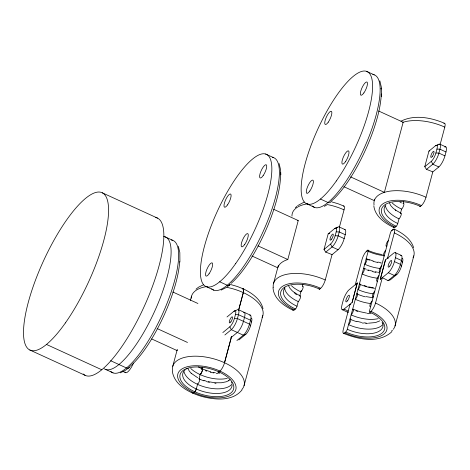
<?xml version="1.0" encoding="UTF-8"?>
<svg xmlns="http://www.w3.org/2000/svg" width="470" height="470" viewBox="0 0 470 470"><rect width="100%" height="100%" fill="white"/><g stroke="black" fill="none" stroke-linecap="round" stroke-linejoin="round"><path stroke-width="0.7" d="M179.922 262.043L179.834 252.601L178.365 246.333M381.417 96.556L381.329 87.12L379.86 80.846M172.754 366.283L177.308 349.286M190.409 300.412L191.543 296.159M197.723 383.661L196.296 388.984A2.309 0.664 -65.4 0 1 194.762 391.757L193.758 392.585A6.921 1.992 -65.4 0 1 192.048 392.615M200.332 373.92L198.998 378.885A25.386 12.349 15 0 0 204.074 380.87M202.118 367.105L201.607 369.15A3.231 0.928 -65.4 0 1 202.288 370.718A3.231 0.928 -65.4 0 1 200.15 374.602A25.386 12.349 15 0 1 190.714 368.468M222.833 332.554L229.818 326.815A6.921 1.992 -65.4 0 0 234.407 318.49L235.452 314.595A6.921 1.992 -65.4 0 0 233.995 311.234L236.528 310.206A9.23 2.655 -65.4 0 1 238.466 314.688L237.426 318.584A9.23 2.655 -65.4 0 1 231.305 329.681L224.86 334.981M224.507 362.734L231.528 336.526M238.549 310.318L243.296 292.61A6.921 1.992 -65.4 0 0 242.361 288.897M231.563 336.538L224.537 362.746A6.921 1.992 -65.4 0 1 219.954 371.071L218.944 371.899A27.695 13.471 15 0 0 182.707 370.765A27.695 13.471 15 0 0 194.733 391.745L193.722 392.573A30.004 14.594 15 0 1 180.697 369.843A30.004 14.594 15 0 1 219.919 371.059A30.004 14.594 15 0 1 232.979 393.801A30.004 14.594 15 0 1 193.758 392.585M238.772 309.624L243.331 292.622A6.921 1.992 -65.4 0 0 242.397 288.909M238.913 339.916L245.898 334.182A6.921 1.992 -65.4 0 0 250.487 325.857L251.532 321.962A6.921 1.992 -65.4 0 0 251.238 318.102M244.053 385.676L262.842 315.552M273.505 283.539L278.299 265.668M251.908 255.962L277.729 267.788A36.924 17.96 15 0 1 287.805 259.516L298.238 220.559L273.746 209.338M292.704 309.595A6.921 1.992 -65.4 0 0 294.473 309.83L295.477 309.002A2.309 0.664 -65.4 0 0 297.011 306.228L298.25 301.587A3.231 0.928 -65.4 0 0 300.395 297.698A3.231 0.928 -65.4 0 0 299.713 296.129L301.229 290.483M302.868 284.368L302.322 286.389A3.231 0.928 -65.4 0 1 303.003 287.957A3.231 0.928 -65.4 0 1 300.859 291.846A25.386 12.349 15 0 1 291.459 285.725M324.012 249.458L328.183 233.878L334.74 228.491L337.272 227.462A9.23 2.655 -65.4 0 1 339.217 231.945L338.171 235.84A9.23 2.655 -65.4 0 1 332.055 246.944L325.722 252.143L324.012 249.458L330.569 244.071A6.921 1.992 -65.4 0 0 335.157 235.746L336.197 231.851A6.921 1.992 -65.4 0 0 334.74 228.491M295.477 309.002A27.695 13.471 15 0 1 283.451 288.022A27.695 13.471 15 0 1 319.659 289.144L320.663 288.316A6.921 1.992 -65.4 0 0 325.252 279.991L332.037 254.67L338.083 249.705A9.23 2.655 -65.4 0 0 344.199 238.601L345.244 234.706A9.23 2.655 -65.4 0 0 344.328 229.618M339.328 227.451L344.04 209.867A6.921 1.992 -65.4 0 0 343.359 206.048M374.678 199.215L374.296 200.631L343.84 186.678M352.089 302.521L357.276 283.028L352.089 302.521L343.999 309.125A9.23 2.655 -65.4 0 1 342.054 304.642L343.1 300.747A9.23 2.655 -65.4 0 1 349.216 289.649L357.312 283.046M350.808 304.507A36.924 17.96 15 0 1 350.074 304.178L343.288 329.499A6.921 1.992 -65.4 0 0 344.745 332.86L345.755 332.031A2.309 0.664 -65.4 0 0 347.283 329.259L368.163 251.344A2.309 0.664 -65.4 0 0 367.675 250.222L366.665 251.05A6.921 1.992 -65.4 0 0 362.082 259.375L355.296 284.697A36.924 17.96 15 0 0 356.031 285.032M380.265 279.339L385.488 259.863L393.543 253.242A9.23 2.655 -65.4 0 1 395.487 257.725L394.442 261.62A9.23 2.655 -65.4 0 1 388.326 272.723L380.265 279.339L385.488 259.863M345.755 332.031A27.695 13.471 15 0 0 381.957 333.154A27.695 13.471 15 0 0 369.931 312.174L370.942 311.346A6.921 1.992 -65.4 0 0 375.53 303.021L382.316 277.7A36.924 17.96 15 0 1 388.026 280.678L390.335 279.838L396.886 274.457A6.921 1.992 -65.4 0 0 401.474 266.132L402.52 262.237A6.921 1.992 -65.4 0 0 402.067 258.371M369.931 312.174A2.309 0.664 -65.4 0 1 369.449 311.058L390.323 233.143A2.309 0.664 -65.4 0 1 391.857 230.365L392.861 229.536A6.921 1.992 -65.4 0 1 394.318 232.897L387.533 258.224A36.924 17.96 15 0 1 388.261 258.559M393.449 226.857A6.921 1.992 -65.4 0 0 395.217 227.086L396.228 226.258A2.309 0.664 -65.4 0 0 397.755 223.485L399.001 218.844A3.231 0.928 -65.4 0 0 401.069 215.213A3.231 0.928 -65.4 0 0 400.704 213.221M400.458 213.392L401.609 209.103A3.231 0.928 -65.4 0 0 403.748 205.22A3.231 0.928 -65.4 0 0 403.072 203.651L403.613 201.624M424.757 166.715L428.934 151.134L435.49 145.747L438.022 144.725A9.23 2.655 -65.4 0 1 439.961 149.202L438.921 153.103A9.23 2.655 -65.4 0 1 432.799 164.2L426.472 169.4L424.757 166.715L431.313 161.333A6.921 1.992 -65.4 0 0 435.902 153.008L436.947 149.113A6.921 1.992 -65.4 0 0 435.49 145.753M396.228 226.258A27.695 13.471 15 0 1 384.202 205.284A27.695 13.471 15 0 1 420.403 206.4L421.414 205.578A6.921 1.992 -65.4 0 0 426.002 197.247L432.788 171.926L438.827 166.962A9.23 2.655 -65.4 0 0 444.949 155.864L445.989 151.969A9.23 2.655 -65.4 0 0 444.749 147.01M440.079 144.713L444.79 127.129A6.921 1.992 -65.4 0 0 443.856 123.41M395.041 325.951L413.829 255.827M242.021 389.918C232.439 401.821 214.461 399.858 201.301 396.316C189.193 392.521 174.441 385.277 172.32 371.329M230 379.578L228.455 380.806L228.902 380.565L226.193 381.81L221.317 382.768L215.031 382.756L208.304 381.663M295.389 207.734L296.764 206.418M391.939 331.632C378.89 343.799 358.228 339.499 343.347 333.265M196.019 289.162L198.499 287.211L203.457 284.82M227.01 316.968L233.995 311.234M336.22 228.332L337.272 227.462M436.965 145.588L438.022 144.725M230.888 337.742L237.338 332.449A9.23 2.655 -65.4 0 0 243.454 321.345L244.5 317.45A9.23 2.655 -65.4 0 0 243.583 312.356M236.915 340.503L243.366 335.21L245.898 334.182M219.919 371.059L218.908 371.887A2.309 0.664 -65.4 0 1 218.297 371.57A2.309 0.664 -65.4 0 0 218.944 371.899A27.695 13.471 15 0 1 230.97 392.879A27.695 13.471 15 0 1 194.762 391.763M388.026 280.678L394.353 275.485L396.886 274.457M227.133 286.888L229.977 284.761M129.227 367.505L125.566 370.231L120.344 372.851M297.604 205.631L304.207 202.076M324.353 206.342L327.061 204.744M226.317 287.487L221.088 290.113M400.986 121.178C414.663 114.269 431.237 117.606 444.732 123.357M379.889 320.84L375.583 322.543L368.433 323.201M428.934 151.134L429.797 150.753M328.183 233.878L329.223 233.414M329.399 233.337L329.74 233.191M436.947 149.113L439.961 149.202L445.989 151.969M435.902 153.008L438.921 153.103L444.949 155.864M336.197 231.851L339.217 231.945L345.244 234.706M335.157 235.746L338.171 235.84L344.199 238.601M235.452 314.595L238.466 314.688L250.528 320.211L251.532 321.962M234.407 318.49L237.426 318.584L249.482 324.106L250.487 325.857M368.815 313.331L371.041 313.461M217.639 373.015L219.813 373.139M372.992 297.751L366.106 296.629M363.933 322.82L366.206 323.072M377.81 262.06L380.113 262.436M375.201 271.801L377.504 272.177M373.327 287.757L368.721 286.894M366.541 313.079L359.644 311.61L353.082 309.19M213.168 372.404L215.419 372.769M361.63 322.444L357.03 321.351M372.892 271.308L368.351 269.997M210.912 371.923L202.094 368.915M331.914 201.941L338.112 203.757L343.987 206.101M231.17 284.679L237.368 286.5L243.237 288.844M373.209 260.968L368.762 259.446M364.174 285.578L366.424 286.289M203.868 380.377L206.066 381.07M364.044 268.282L366.154 269.187M366.336 71.281L374.285 74.871M265.591 154.025L273.534 157.609M164.841 236.763L172.79 240.352M378.667 111.014L403.16 122.235L384.372 192.359L350.608 176.89M439.885 144.178L445.913 146.946M438.827 166.962L432.799 164.2L431.313 161.333M320.434 199.039L327.972 202.488A2.885 2.379 50.6 0 0 331.068 201.418M339.14 226.922L345.168 229.683M395.411 252.701L401.439 255.463M395.487 257.725L401.515 260.486L402.52 262.237M394.442 261.62L400.475 264.381L401.474 266.132M338.083 249.705L332.055 246.944L330.569 244.071M388.326 272.723L394.353 275.485A9.23 2.655 -65.4 0 0 400.475 264.381L401.515 260.486A9.23 2.655 -65.4 0 0 400.605 255.392M258.007 245.869L287.805 259.516M102.296 192.817L157.562 218.133M343.999 309.125L348.217 311.058M342.131 309.665L348.164 312.433M219.69 281.777L227.227 285.231A2.885 2.379 50.6 0 0 230.324 284.162M238.39 309.665L250.451 315.188M172.848 292.011L197.923 303.497M157.127 328.548L187.483 342.454M151.675 338.94L177.407 350.732M110.632 360.713L126.477 367.975A2.885 2.379 50.6 0 0 129.644 366.688A69.813 20.063 -65.4 0 0 179.658 261.655M122.758 371.376L125.402 372.587M46.477 344.445L101.743 369.761M29.798 349.986L85.07 375.307M307.415 204.08L314.548 207.393M206.671 286.823L213.797 290.137M105.926 369.561L113.053 372.88M393.819 227.492C384.918 223.291 375.066 216.429 373.815 205.848M394.26 229.131C402.367 232.997 410.933 238.731 413.676 247.772M293.074 310.235C283.874 305.929 273.505 298.562 273 287.429M243.272 288.856C251.732 292.851 260.662 299.014 263.03 308.631M202.229 368.944L198.428 366.953M400.928 213.157L395.294 209.984L395.84 210.337L392.949 208.046L390.77 205.643L389.436 203.005M300.183 295.894L294.549 292.728L295.089 293.08L292.205 290.789L290.025 288.386L288.633 285.96M197.664 377.727L191.161 373.251L191.454 373.532L189.275 371.124L187.947 368.486M229.818 326.815L231.305 329.681L243.366 335.21A9.23 2.655 -65.4 0 0 249.482 324.106L250.528 320.211A9.23 2.655 -65.4 0 0 249.611 315.117M382.092 322.279L382.78 323.695M279.115 163.589L280.578 169.864L280.849 174.822M367.569 323.595A25.386 12.349 15 0 1 365.813 323.454M363.428 323.149A25.386 12.349 15 0 1 362.229 322.955M356.83 321.691A25.386 12.349 15 0 1 349.991 319.159A3.231 0.928 -65.4 0 1 350.667 320.728A3.231 0.928 -65.4 0 1 348.529 324.617A25.386 12.349 15 0 0 382.621 324.782M370.689 306.411A3.231 0.928 -65.4 0 1 370.013 304.842A3.231 0.928 -65.4 0 1 372.152 300.959M368.421 313.713A25.386 12.349 15 0 1 367.235 313.578M357.67 311.404A25.386 12.349 15 0 1 355.937 310.799M353.687 309.906A25.386 12.349 15 0 1 352.6 309.424A3.231 0.928 -65.4 0 1 353.276 310.993A3.231 0.928 -65.4 0 1 351.137 314.877A25.386 12.349 15 0 0 378.233 318.654M373.303 296.676A3.231 0.928 -65.4 0 1 372.622 295.107A3.231 0.928 -65.4 0 1 374.76 291.218M363.557 268.517A3.231 0.928 -65.4 0 1 364.238 270.086A3.231 0.928 -65.4 0 1 362.1 273.969A25.386 12.349 15 0 0 377.921 278.264M379.378 272.812A25.386 12.349 15 0 1 378.191 272.676M375.794 272.312A25.386 12.349 15 0 1 372.786 271.683M368.633 270.503A25.386 12.349 15 0 1 366.894 269.897M384.26 255.768A3.231 0.928 -65.4 0 1 383.585 254.2A3.231 0.928 -65.4 0 1 385.723 250.316M381.399 263.006A25.386 12.349 15 0 1 380.207 262.853M377.804 262.46A25.386 12.349 15 0 1 373.01 261.308M369.508 260.157A25.386 12.349 15 0 1 366.171 258.776A3.231 0.928 -65.4 0 1 366.847 260.345A3.231 0.928 -65.4 0 1 364.708 264.234A25.386 12.349 15 0 0 380.53 268.523M386.869 246.027A3.231 0.928 -65.4 0 1 386.193 244.459A3.231 0.928 -65.4 0 1 388.332 240.575M374.613 288.327A25.386 12.349 15 0 1 359.386 284.103A3.231 0.928 -65.4 0 1 360.061 285.672A3.231 0.928 -65.4 0 1 357.923 289.555A25.386 12.349 15 0 0 373.151 293.785M380.089 271.349A3.231 0.928 -65.4 0 1 379.407 269.78A3.231 0.928 -65.4 0 1 381.546 265.897M365.402 296.858A25.386 12.349 15 0 1 356.771 293.838A3.231 0.928 -65.4 0 1 357.453 295.407A3.231 0.928 -65.4 0 1 355.314 299.296A25.386 12.349 15 0 0 370.542 303.52M377.475 281.089A3.231 0.928 -65.4 0 1 376.799 279.521A3.231 0.928 -65.4 0 1 378.938 275.637M394.318 232.897A36.924 17.96 15 0 1 413.054 257.707M375.53 303.021A36.924 17.96 15 0 1 393.272 329.288M392.474 330.169A36.924 17.96 15 0 1 391.563 330.992M367.293 251.338A30.004 14.594 15 0 1 366.665 251.05M392.861 229.542A30.004 14.594 15 0 1 393.484 229.83M370.942 311.352A30.004 14.594 15 0 1 383.966 334.076A30.004 14.594 15 0 1 344.745 332.86M382.933 323.654A25.386 12.349 15 0 1 372.534 333.395A25.386 12.349 15 0 1 347.283 329.259M383.949 255.633A25.386 12.349 15 0 1 368.163 251.344M382.216 254.558A27.695 13.471 15 0 1 367.675 250.222M391.851 230.365A27.695 13.471 15 0 1 392.415 230.629M347.953 312.233A9.23 2.655 -65.4 0 1 347.788 311.945M272.547 157.333A72.697 20.892 -65.4 0 1 262.19 233.59A72.697 20.892 -65.4 0 1 211.635 288.762M280.396 172.678A69.813 20.063 -65.4 0 1 265.474 231.04A69.813 20.063 -65.4 0 1 231.111 283.339M229.677 284.52A69.813 20.063 -65.4 0 1 228.972 285.061M325.722 252.143A36.924 17.96 15 0 1 332.037 254.67M296.611 294.561A25.386 12.349 15 0 1 295.172 293.709M298.25 301.587A25.386 12.349 15 0 1 284.608 287.669M291.958 216.1A36.924 17.96 15 0 1 307.968 203.757M327.473 204.579A36.924 17.96 15 0 1 344.04 209.867M273.282 287.499A36.924 17.96 15 0 1 289.026 273.898A36.924 17.96 15 0 1 325.252 279.991M294.473 309.83A30.004 14.594 15 0 1 281.448 287.105A30.004 14.594 15 0 1 320.669 288.316M297.011 306.228A25.386 12.349 15 0 1 285.079 287.857M319.659 289.144A2.309 0.664 -65.4 0 1 319.048 288.827M297.721 220.73A36.924 17.96 15 0 1 298.238 220.559M215.994 383.285A25.386 12.349 15 0 1 214.819 383.179M209.432 382.327A25.386 12.349 15 0 1 206.43 381.587M198.969 378.873A3.231 0.928 -65.4 0 1 199.644 380.441A3.231 0.928 -65.4 0 1 197.506 384.325A25.386 12.349 15 0 1 184.023 371.729M231.634 384.507A25.386 12.349 15 0 1 197.535 384.343M217.428 373.439A25.386 12.349 15 0 1 216.241 373.303M213.844 372.939A25.386 12.349 15 0 1 210.237 372.164M206.683 371.13A25.386 12.349 15 0 1 205.519 370.736M227.239 378.379A25.386 12.349 15 0 1 200.15 374.602A3.231 0.928 -65.4 0 0 202.259 370.701A3.231 0.928 -65.4 0 0 201.577 369.132M243.331 292.622A36.924 17.96 15 0 1 262.06 317.432M172.684 370.901A36.924 17.96 15 0 1 213.092 358.645A36.924 17.96 15 0 1 241.891 389.465M232.104 384.695A25.386 12.349 15 0 1 201.836 391.116A25.386 12.349 15 0 1 185.268 369.755M186.355 368.979A25.386 12.349 15 0 1 187.653 368.269M231.522 382.01A25.386 12.349 15 0 1 231.945 383.379M191.214 298.227A36.924 17.96 15 0 1 207.217 286.494M226.728 287.323A36.924 17.96 15 0 1 243.296 292.61M196.26 388.966A2.309 0.664 -65.4 0 1 194.733 391.745M133.539 363.069A11.427 3.284 -65.4 0 1 124.938 371.993M163.742 236.545A72.697 20.892 -65.4 0 1 155.012 310.464A72.697 20.892 -65.4 0 1 104.164 368.715M171.274 240A72.697 20.892 -65.4 0 1 161.815 315.529A72.697 20.892 -65.4 0 1 110.891 371.5M155.693 217.504A86.545 24.869 -65.4 0 1 143.368 308.285A86.545 24.869 -65.4 0 1 83.184 373.961M426.472 169.4A36.924 17.96 15 0 1 432.788 171.926M372.769 74.513A72.697 20.892 -65.4 0 1 363.31 150.048A72.697 20.892 -65.4 0 1 312.38 206.019M380.964 88.125A69.813 20.063 -65.4 0 1 381.064 89.018M381.235 93.971A69.813 20.063 -65.4 0 1 331.139 201.207M399.001 218.844A25.386 12.349 15 0 1 385.512 206.248M401.486 202.887A25.386 12.349 15 0 1 399.97 202.076M401.609 209.103A25.386 12.349 15 0 1 392.209 202.981M402.643 122.406A36.924 17.96 15 0 1 444.79 127.129M374.055 204.938A36.924 17.96 15 0 1 389.63 191.178A36.924 17.96 15 0 1 426.002 197.247M395.217 227.086A30.004 14.594 15 0 1 382.192 204.362A30.004 14.594 15 0 1 421.414 205.572M397.755 223.485A25.386 12.349 15 0 1 385.823 205.114M420.403 206.4A2.309 0.664 -65.4 0 1 419.792 206.083M389.912 265.991A3.695 1.063 -65.4 0 0 391.51 260.474A3.695 1.063 -65.4 0 0 388.367 264.957A3.695 1.063 -65.4 0 0 389.912 265.991M347.594 300.741A3.695 1.063 -65.4 0 0 349.198 295.225A3.695 1.063 -65.4 0 0 346.049 299.707A3.695 1.063 -65.4 0 0 347.594 300.741M235.582 263.693A72.697 20.892 -65.4 0 0 267.354 154.871A72.697 20.892 -65.4 0 0 205.455 242.702A72.697 20.892 -65.4 0 0 235.582 263.693M209.062 273.781A7.267 2.091 -65.4 0 0 212.205 262.918A7.267 2.091 -65.4 0 0 206.019 271.742A7.267 2.091 -65.4 0 0 209.062 273.781M227.509 204.914A7.267 2.091 -65.4 0 0 230.658 194.051A7.267 2.091 -65.4 0 0 224.472 202.876A7.267 2.091 -65.4 0 0 227.509 204.914M263.13 175.662A7.267 2.091 -65.4 0 0 266.279 164.8A7.267 2.091 -65.4 0 0 260.086 173.624A7.267 2.091 -65.4 0 0 263.13 175.662M244.676 244.529A7.267 2.091 -65.4 0 0 247.825 233.666A7.267 2.091 -65.4 0 0 241.639 242.491A7.267 2.091 -65.4 0 0 244.676 244.529M331.632 239.089A3.349 0.964 -65.4 0 0 333.077 234.089A3.349 0.964 -65.4 0 0 330.228 238.149A3.349 0.964 -65.4 0 0 331.632 239.089M65.4 322.913A86.545 24.869 -65.4 0 0 103.218 193.364A86.545 24.869 -65.4 0 0 29.528 297.927A86.545 24.869 -65.4 0 0 65.4 322.913M230.882 321.832A3.349 0.964 -65.4 0 0 232.333 316.833A3.349 0.964 -65.4 0 0 229.483 320.893A3.349 0.964 -65.4 0 0 230.882 321.832M432.377 156.346A3.349 0.964 -65.4 0 0 433.828 151.346A3.349 0.964 -65.4 0 0 430.978 155.411A3.349 0.964 -65.4 0 0 432.377 156.346M336.332 180.95A72.697 20.892 -65.4 0 0 368.098 72.127A72.697 20.892 -65.4 0 0 306.199 159.964A72.697 20.892 -65.4 0 0 336.332 180.95M309.806 191.037A7.267 2.091 -65.4 0 0 312.955 180.18A7.267 2.091 -65.4 0 0 306.763 189.005A7.267 2.091 -65.4 0 0 309.806 191.037M328.26 122.171A7.267 2.091 -65.4 0 0 331.409 111.314A7.267 2.091 -65.4 0 0 325.216 120.138A7.267 2.091 -65.4 0 0 328.26 122.171M363.88 92.919A7.267 2.091 -65.4 0 0 367.023 82.056A7.267 2.091 -65.4 0 0 360.837 90.88A7.267 2.091 -65.4 0 0 363.88 92.919M345.427 161.786A7.267 2.091 -65.4 0 0 348.576 150.923A7.267 2.091 -65.4 0 0 342.383 159.747A7.267 2.091 -65.4 0 0 345.427 161.786"/></g></svg>
